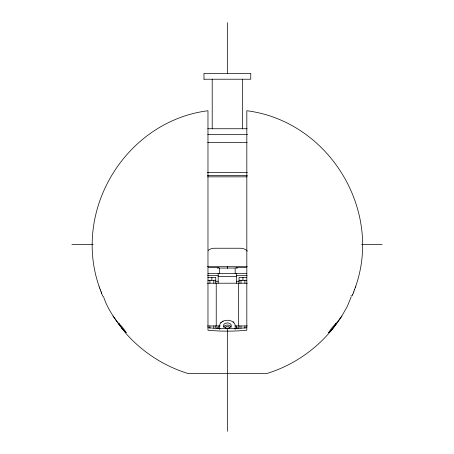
<?xml version="1.0" encoding="UTF-8"?>
<svg xmlns="http://www.w3.org/2000/svg" width="454" height="454" viewBox="0 0 454 454"><rect width="100%" height="100%" fill="white"/><g stroke="black" fill="none" stroke-linecap="round" stroke-linejoin="round"><path stroke-width="0.68" d="M203.977 79.217L203.982 73.389L250.767 73.389L250.767 79.223L203.999 79.223M355.8 286.122C382.484 208.789 328.043 121.059 246.828 110.736L246.828 330.24A135.02 86.788 0 0 1 207.972 330.24L207.972 110.736C126.762 121.059 72.322 208.789 99 286.122M355.794 286.139L355.272 287.581M354.546 289.561L355.283 287.541M353.927 291.247L354.608 289.402M353.257 293.063L353.95 291.184M352.644 294.708L353.274 293.006M352.667 294.652L352.23 295.826L350.817 295.838M351.186 296.893L347.191 306.654L341.834 316.024L332.72 328.39M335.807 324.167L336.329 323.072L334.524 326.04M335.551 324.565L335.205 325.081M335.08 325.257L334.502 326.074M334.445 326.154L333.332 327.623M341.834 316.024C324.525 343.451 297.387 364.363 266.288 373.659L188.518 373.659C164.41 366.344 142.482 352.236 125.837 333.321C117.189 322 108.075 310.649 103.62 296.893C102.4 296.076 102.156 294.629 101.656 293.358M332.952 328.106L332.368 328.827M332.396 328.787L329.899 331.624M332.033 329.229L330.943 330.495M330.597 330.881L328.514 332.731L331.641 328.168L336.204 323.061M220.74 322.822L221.172 322.385M217.313 268.087L219.146 268.059M207.75 128.743L247.084 128.743M207.75 134.571L247.555 134.571M207.733 142.34L247.101 142.34M207.433 172.475L247.373 172.475M207.433 175.386L247.373 175.386M207.62 176.844L247.18 176.844M71.902 244.354L93.149 244.354M361.56 244.354L382.098 244.354M207.433 266.697L247.373 266.697M208.556 267.667L219.049 267.667M235.757 267.667L246.244 267.667M219.64 268.059L235.161 268.059M236.131 268.059L237.487 268.087M208.011 273.495L246.789 273.495M207.648 275.442L218.175 275.442M236.63 275.442L247.152 275.442M218.175 276.412L236.63 276.412M207.972 277.383L215.746 277.383L215.746 283.211M246.828 277.383L239.059 277.383L239.059 283.211M207.972 280.294L215.746 280.294M239.059 280.294L246.828 280.294M215.746 281.27L218.175 281.27M236.63 281.27L239.059 281.27M207.461 283.211L247.339 283.211M207.461 325.949L220.224 325.949M235.081 325.949L247.339 325.949M218.175 327.896L215.746 327.896L215.746 325.949M236.63 327.896L239.059 327.896L239.059 325.949M124.464 331.159L126.291 332.731L123.34 328.395L118.721 323.14M124.623 331.329L123.057 329.564M123.863 330.495L123.323 329.876M122.881 329.354L123.142 329.666M122.523 328.934L122.955 329.451M122.773 329.229L122.347 328.719M122.404 328.787L121.4 327.533M122.086 328.39L121.644 327.845M121.473 327.623L120.441 326.267M112.967 316.024L120.628 326.517M120.276 326.04L119.691 325.217M120.197 325.927L119.981 325.626M119.85 325.439L118.477 323.135L118.687 323.634M119.601 325.081L119.254 324.565M118.948 324.082L118.721 323.691M101.026 291.655L101.469 292.841M101.446 292.79L101.685 293.426M100.362 289.851L101.049 291.712M99.704 288.046L100.425 290.021M99.738 288.137L99.012 286.156M244.888 280.294L244.888 283.211M244.888 325.949L244.888 328.282M242.941 277.383L242.941 280.294M242.51 79.223L242.567 128.743M241 280.294L241 283.211M241 325.949L241 328.282M238.571 283.211L238.571 325.949M236.63 273.495L236.63 283.211M236.63 325.949L236.63 328.673M235.172 268.252L235.172 273.495M235.172 329.207L235.172 325.552A7.769 5.3 0 0 0 227.403 320.252A7.769 5.3 0 0 0 219.628 325.552L219.628 329.207M227.375 22.7L227.375 73.389M227.403 266.311L227.403 268.433M227.403 328.651L227.403 431.3M219.628 268.252L219.628 273.495M218.175 273.495L218.175 283.211M218.175 325.949L218.175 328.673M216.229 283.211L216.229 325.949M213.8 280.294L213.8 283.211M213.8 325.949L213.8 328.282M212.205 79.223L212.211 128.743M211.859 277.383L211.859 280.294M209.918 280.294L209.918 283.211M209.918 325.949L209.918 328.282M219.713 329.048A7.769 5.3 0 0 1 219.963 328.282M234.945 328.537A7.769 5.3 0 0 1 235.093 329.048M223.572 327.232A3.887 2.65 0 0 1 227.403 325.036A3.887 2.65 0 0 1 231.228 327.232M226.642 328.452A2.139 1.458 0 0 1 228.158 328.452M225.337 328.06A2.139 1.458 0 0 1 227.403 326.227A2.139 1.458 0 0 1 229.469 328.06M246.828 327.72A131.138 84.291 0 0 1 207.972 327.72M208.165 250.415A9.716 9.716 0 0 1 214.288 248.242L240.518 248.242A9.716 9.716 0 0 1 247.385 251.085M222.761 321.301L222.46 321.46L223.073 321.154L222.761 321.301M233.401 322.187L233.157 321.988L233.634 322.385L233.401 322.187M225.343 327.799A3.887 2.65 0 0 0 231.285 325.643A3.887 2.65 0 0 0 225.576 323.214A3.887 2.65 0 0 0 225.343 327.799"/></g></svg>
